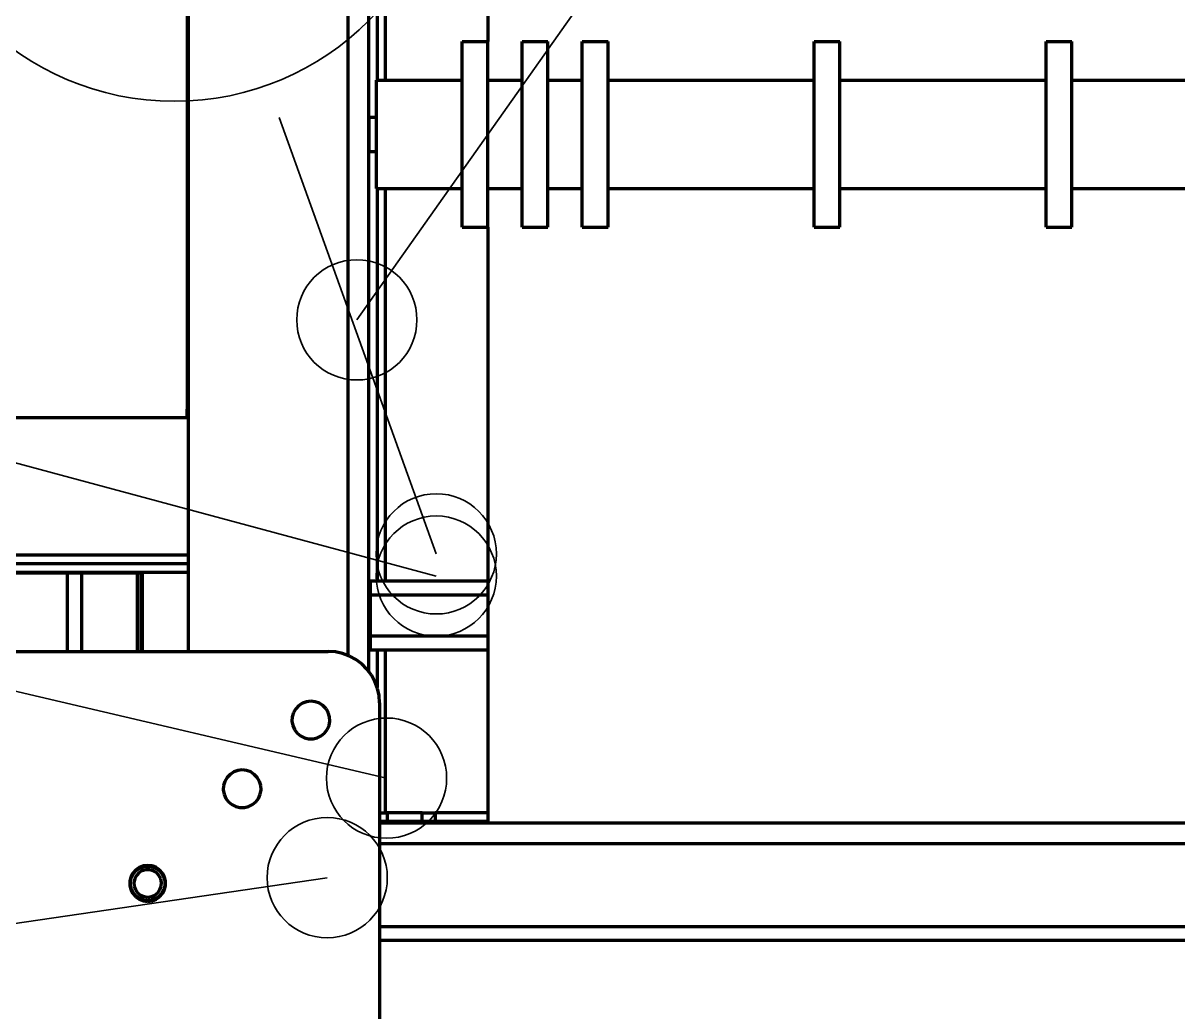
# Model space of a CAD drawing. Header units: millimetres. Extents: x 0 to 594, y 0 to 420.
# Drawn here: x 44.63 to 58.08, y 371.18 to 382.69 of the extents above; entities that cross this region are included whole.
import ezdxf

# ---------------------------------------------------------------- set-up
doc = ezdxf.new("R2010")
doc.units = ezdxf.units.MM

msp = doc.modelspace()

# ---------------------------------------------------------------- linework, layer by layer
at = {"color": 7, "lineweight": 35}
for p, q in [((66.639, 404.882), (48.515, 379.24)), ((47.61, 381.597), (49.44, 376.516)), ((33.604, 380.522), (49.44, 376.257)), ((43.603, 375.137), (48.861, 373.905)), ((31.944, 370.367), (48.17, 372.746))]:
    msp.add_line(p, q, dxfattribs=at)
at = {"color": 1, "lineweight": 70}
for p, q in [((50.04, 390.06), (50.04, 382.48)), ((46.55, 388.5), (46.55, 375.38)), ((48.41, 388.5), (48.41, 375.335)), ((48.65, 388.5), (48.65, 375.153)), ((46.54, 388.3), (46.54, 378.2)), ((48.75, 386), (48.75, 382.03)), ((48.85, 382.03), (48.85, 385.4)), ((49.74, 382.453), (49.74, 382.48)), ((49.74, 382.48), (50.04, 382.48)), ((49.74, 382.374), (49.74, 382.453)), ((50.04, 382.453), (50.04, 382.48)), ((50.04, 382.374), (50.04, 382.453)), ((50.44, 382.453), (50.44, 382.48)), ((50.44, 382.48), (50.74, 382.48)), ((50.44, 382.374), (50.44, 382.453)), ((50.74, 382.453), (50.74, 382.48)), ((50.74, 382.374), (50.74, 382.453)), ((51.14, 382.453), (51.14, 382.48)), ((51.14, 382.48), (51.44, 382.48)), ((51.14, 382.374), (51.14, 382.453)), ((51.44, 382.453), (51.44, 382.48)), ((51.44, 382.374), (51.44, 382.453)), ((53.84, 382.453), (53.84, 382.48)), ((53.84, 382.48), (54.14, 382.48)), ((53.84, 382.374), (53.84, 382.453)), ((54.14, 382.453), (54.14, 382.48)), ((54.14, 382.374), (54.14, 382.453)), ((56.54, 382.453), (56.54, 382.48)), ((56.54, 382.48), (56.84, 382.48)), ((56.54, 382.374), (56.54, 382.453)), ((56.84, 382.453), (56.84, 382.48)), ((56.84, 382.374), (56.84, 382.453)), ((49.74, 382.245), (49.74, 382.374)), ((50.04, 382.245), (50.04, 382.374)), ((50.44, 382.245), (50.44, 382.374)), ((50.74, 382.245), (50.74, 382.374)), ((51.14, 382.245), (51.14, 382.374)), ((51.44, 382.245), (51.44, 382.374)), ((53.84, 382.245), (53.84, 382.374)), ((54.14, 382.245), (54.14, 382.374)), ((56.54, 382.245), (56.54, 382.374)), ((56.84, 382.245), (56.84, 382.374)), ((49.74, 382.074), (49.74, 382.245)), ((50.04, 382.074), (50.04, 382.245)), ((50.44, 382.074), (50.44, 382.245)), ((50.74, 382.074), (50.74, 382.245)), ((51.14, 382.074), (51.14, 382.245)), ((51.44, 382.074), (51.44, 382.245)), ((53.84, 382.074), (53.84, 382.245)), ((54.14, 382.074), (54.14, 382.245)), ((56.54, 382.074), (56.54, 382.245)), ((56.84, 382.074), (56.84, 382.245)), ((48.74, 382.03), (48.74, 382.015)), ((48.74, 382.03), (49.74, 382.03)), ((49.74, 381.869), (49.74, 382.074)), ((50.04, 381.869), (50.04, 382.074)), ((50.04, 382.03), (50.44, 382.03)), ((50.44, 381.869), (50.44, 382.074)), ((50.74, 381.869), (50.74, 382.074)), ((50.74, 382.03), (51.14, 382.03)), ((51.14, 381.869), (51.14, 382.074)), ((51.44, 381.869), (51.44, 382.074)), ((51.44, 382.03), (53.84, 382.03)), ((53.84, 381.869), (53.84, 382.074)), ((54.14, 381.869), (54.14, 382.074)), ((54.14, 382.03), (56.54, 382.03)), ((56.54, 381.869), (56.54, 382.074)), ((56.84, 381.869), (56.84, 382.074)), ((56.84, 382.03), (59.24, 382.03)), ((48.74, 382.015), (48.74, 381.968)), ((48.74, 381.968), (48.74, 381.893)), ((48.74, 381.893), (48.74, 381.793)), ((48.74, 381.793), (48.74, 381.674)), ((49.74, 381.641), (49.74, 381.869)), ((50.04, 381.641), (50.04, 381.869)), ((50.44, 381.641), (50.44, 381.869)), ((50.74, 381.641), (50.74, 381.869)), ((51.14, 381.641), (51.14, 381.869)), ((51.44, 381.641), (51.44, 381.869)), ((53.84, 381.641), (53.84, 381.869)), ((54.14, 381.641), (54.14, 381.869)), ((56.54, 381.641), (56.54, 381.869)), ((56.84, 381.641), (56.84, 381.869)), ((48.74, 381.674), (48.74, 381.541)), ((49.74, 381.4), (49.74, 381.641)), ((50.04, 381.4), (50.04, 381.641)), ((50.44, 381.4), (50.44, 381.641)), ((50.74, 381.4), (50.74, 381.641)), ((51.14, 381.4), (51.14, 381.641)), ((51.44, 381.4), (51.44, 381.641)), ((53.84, 381.4), (53.84, 381.641)), ((54.14, 381.4), (54.14, 381.641)), ((56.54, 381.4), (56.54, 381.641)), ((56.84, 381.4), (56.84, 381.641)), ((48.66, 381.595), (48.66, 381.6)), ((48.66, 381.6), (48.74, 381.6)), ((48.66, 381.581), (48.66, 381.595)), ((48.66, 381.557), (48.66, 381.581)), ((48.66, 381.525), (48.66, 381.557)), ((48.66, 381.487), (48.66, 381.525)), ((48.66, 381.445), (48.66, 381.487)), ((48.74, 381.541), (48.74, 381.4)), ((48.66, 381.4), (48.66, 381.445)), ((48.66, 381.356), (48.66, 381.4)), ((48.66, 381.314), (48.66, 381.356)), ((48.74, 381.4), (48.74, 381.26)), ((49.74, 381.16), (49.74, 381.4)), ((50.04, 381.16), (50.04, 381.4)), ((50.44, 381.16), (50.44, 381.4)), ((50.74, 381.16), (50.74, 381.4)), ((51.14, 381.16), (51.14, 381.4)), ((51.44, 381.16), (51.44, 381.4)), ((53.84, 381.16), (53.84, 381.4)), ((54.14, 381.16), (54.14, 381.4)), ((56.54, 381.16), (56.54, 381.4)), ((56.84, 381.16), (56.84, 381.4)), ((48.66, 381.276), (48.66, 381.314)), ((48.66, 381.244), (48.66, 381.276)), ((48.66, 381.22), (48.66, 381.244)), ((48.66, 381.205), (48.66, 381.22)), ((48.74, 381.26), (48.74, 381.127)), ((48.66, 381.2), (48.66, 381.205)), ((48.66, 381.2), (48.74, 381.2)), ((48.74, 381.127), (48.74, 381.008)), ((49.74, 380.932), (49.74, 381.16)), ((50.04, 380.932), (50.04, 381.16)), ((50.44, 380.932), (50.44, 381.16)), ((50.74, 380.932), (50.74, 381.16)), ((51.14, 380.932), (51.14, 381.16)), ((51.44, 380.932), (51.44, 381.16)), ((53.84, 380.932), (53.84, 381.16)), ((54.14, 380.932), (54.14, 381.16)), ((56.54, 380.932), (56.54, 381.16)), ((56.84, 380.932), (56.84, 381.16)), ((48.74, 381.008), (48.74, 380.908)), ((48.74, 380.908), (48.74, 380.833)), ((48.74, 380.833), (48.74, 380.786)), ((49.74, 380.727), (49.74, 380.932)), ((50.04, 380.727), (50.04, 380.932)), ((50.44, 380.727), (50.44, 380.932)), ((50.74, 380.727), (50.74, 380.932)), ((51.14, 380.727), (51.14, 380.932)), ((51.44, 380.727), (51.44, 380.932)), ((53.84, 380.727), (53.84, 380.932)), ((54.14, 380.727), (54.14, 380.932)), ((56.54, 380.727), (56.54, 380.932)), ((56.84, 380.727), (56.84, 380.932)), ((48.74, 380.786), (48.74, 380.77)), ((48.74, 380.77), (49.74, 380.77)), ((48.75, 380.77), (48.75, 376.2)), ((48.85, 376.2), (48.85, 380.77)), ((49.74, 380.556), (49.74, 380.727)), ((50.04, 380.77), (50.44, 380.77)), ((50.04, 380.556), (50.04, 380.727)), ((50.44, 380.556), (50.44, 380.727)), ((50.74, 380.77), (51.14, 380.77)), ((50.74, 380.556), (50.74, 380.727)), ((51.14, 380.556), (51.14, 380.727)), ((51.44, 380.77), (53.84, 380.77)), ((51.44, 380.556), (51.44, 380.727)), ((53.84, 380.556), (53.84, 380.727)), ((54.14, 380.77), (56.54, 380.77)), ((54.14, 380.556), (54.14, 380.727)), ((56.54, 380.556), (56.54, 380.727)), ((56.84, 380.77), (59.24, 380.77)), ((56.84, 380.556), (56.84, 380.727)), ((49.74, 380.427), (49.74, 380.556)), ((50.04, 380.427), (50.04, 380.556)), ((50.44, 380.427), (50.44, 380.556)), ((50.74, 380.427), (50.74, 380.556)), ((51.14, 380.427), (51.14, 380.556)), ((51.44, 380.427), (51.44, 380.556)), ((53.84, 380.427), (53.84, 380.556)), ((54.14, 380.427), (54.14, 380.556)), ((56.54, 380.427), (56.54, 380.556)), ((56.84, 380.427), (56.84, 380.556)), ((49.74, 380.348), (49.74, 380.427)), ((50.04, 380.348), (50.04, 380.427)), ((50.44, 380.348), (50.44, 380.427)), ((50.74, 380.348), (50.74, 380.427)), ((51.14, 380.348), (51.14, 380.427)), ((51.44, 380.348), (51.44, 380.427)), ((53.84, 380.348), (53.84, 380.427)), ((54.14, 380.348), (54.14, 380.427)), ((56.54, 380.348), (56.54, 380.427)), ((56.84, 380.348), (56.84, 380.427)), ((49.74, 380.32), (49.74, 380.348)), ((49.74, 380.32), (50.04, 380.32)), ((50.04, 380.32), (50.04, 380.348)), ((50.04, 380.32), (50.04, 373.38)), ((50.44, 380.32), (50.44, 380.348)), ((50.44, 380.32), (50.74, 380.32)), ((50.74, 380.32), (50.74, 380.348)), ((51.14, 380.32), (51.14, 380.348)), ((51.14, 380.32), (51.44, 380.32)), ((51.44, 380.32), (51.44, 380.348)), ((53.84, 380.32), (53.84, 380.348)), ((53.84, 380.32), (54.14, 380.32)), ((54.14, 380.32), (54.14, 380.348)), ((56.54, 380.32), (56.54, 380.348)), ((56.54, 380.32), (56.84, 380.32)), ((56.84, 380.32), (56.84, 380.348)), ((46.54, 378.2), (46.55, 378.2)), ((46.54, 378.1), (46.54, 378.2)), ((46.55, 378.1), (33.771, 378.1)), ((46.55, 376.5), (32.031, 376.5)), ((46.55, 376.4), (32.057, 376.4)), ((46.55, 376.3), (32.057, 376.3)), ((45.146, 376.29), (44.239, 376.29)), ((45.153, 376.29), (45.146, 376.29)), ((45.146, 375.38), (45.146, 376.29)), ((45.162, 376.29), (45.153, 376.29)), ((45.172, 376.29), (45.162, 376.29)), ((45.183, 376.29), (45.172, 376.29)), ((45.195, 376.29), (45.183, 376.29)), ((45.207, 376.29), (45.195, 376.29)), ((45.22, 376.29), (45.207, 376.29)), ((45.233, 376.29), (45.22, 376.29)), ((45.246, 376.29), (45.233, 376.29)), ((45.26, 376.29), (45.246, 376.29)), ((45.273, 376.29), (45.26, 376.29)), ((45.286, 376.29), (45.273, 376.29)), ((45.299, 376.29), (45.286, 376.29)), ((45.311, 376.29), (45.299, 376.29)), ((45.962, 376.29), (45.311, 376.29)), ((45.311, 375.38), (45.311, 376.29)), ((45.969, 376.29), (45.962, 376.29)), ((45.962, 375.38), (45.962, 376.29)), ((45.976, 376.29), (45.969, 376.29)), ((45.983, 376.29), (45.976, 376.29)), ((45.989, 376.29), (45.983, 376.29)), ((45.995, 376.29), (45.989, 376.29)), ((46, 376.29), (45.995, 376.29)), ((46.005, 376.29), (46, 376.29)), ((46.003, 376.29), (46.005, 376.29)), ((46.003, 375.38), (46.003, 376.29)), ((46.005, 376.29), (46.008, 376.29)), ((46.009, 376.29), (46.005, 376.29)), ((46.008, 376.29), (46.01, 376.29)), ((46.012, 376.29), (46.009, 376.29)), ((46.01, 376.29), (46.011, 376.29)), ((46.011, 376.29), (46.013, 376.29)), ((46.015, 376.29), (46.012, 376.29)), ((46.013, 376.29), (46.015, 376.29)), ((46.015, 376.29), (46.016, 376.29)), ((46.017, 376.29), (46.015, 376.29)), ((46.016, 376.29), (46.017, 376.29)), ((46.017, 376.29), (46.018, 376.29)), ((46.019, 376.29), (46.017, 376.29)), ((46.018, 376.29), (46.019, 376.29)), ((46.019, 376.29), (46.019, 376.29)), ((46.019, 376.29), (46.02, 376.29)), ((46.02, 376.29), (46.019, 376.29)), ((46.02, 376.29), (46.02, 376.29)), ((46.02, 376.29), (46.02, 376.29)), ((46.02, 376.29), (46.02, 376.29)), ((46.02, 375.38), (46.02, 376.29)), ((48.67, 376.2), (48.67, 376.199)), ((50.04, 376.2), (48.67, 376.2)), ((48.67, 376.199), (48.67, 376.196)), ((48.67, 376.196), (48.67, 376.192)), ((48.67, 376.192), (48.67, 376.185)), ((48.67, 376.185), (48.67, 376.176)), ((48.67, 376.176), (48.67, 376.166)), ((48.67, 376.166), (48.67, 376.154)), ((48.67, 376.154), (48.67, 376.14)), ((48.67, 376.14), (48.67, 376.126)), ((48.67, 376.126), (48.67, 376.11)), ((48.67, 376.11), (48.67, 376.093)), ((48.67, 376.093), (48.67, 376.076)), ((48.67, 376.076), (48.67, 376.058)), ((48.67, 376.058), (48.67, 376.04)), ((48.67, 376.04), (48.67, 375.56)), ((48.67, 376.04), (50.04, 376.04)), ((48.67, 375.56), (48.67, 375.543)), ((48.67, 375.56), (50.04, 375.56)), ((48.67, 375.543), (48.67, 375.525)), ((48.67, 375.525), (48.67, 375.508)), ((48.67, 375.508), (48.67, 375.491)), ((48.67, 375.491), (48.67, 375.475)), ((48.67, 375.475), (48.67, 375.461)), ((48.67, 375.461), (48.67, 375.447)), ((48.67, 375.447), (48.67, 375.435)), ((48.67, 375.435), (48.67, 375.425)), ((41.38, 375.38), (48.18, 375.38)), ((48.265, 375.374), (48.18, 375.38)), ((48.349, 375.356), (48.265, 375.374)), ((48.429, 375.326), (48.349, 375.356)), ((48.504, 375.285), (48.429, 375.326)), ((48.67, 375.425), (48.67, 375.416)), ((48.67, 375.416), (48.67, 375.409)), ((48.67, 375.409), (48.67, 375.404)), ((48.67, 375.404), (48.67, 375.401)), ((48.67, 375.401), (48.67, 375.4)), ((48.67, 375.4), (50.04, 375.4)), ((48.67, 375.4), (50.04, 375.4)), ((48.75, 375.4), (48.75, 374.968)), ((48.85, 373.5), (48.85, 375.4)), ((48.573, 375.234), (48.504, 375.285)), ((48.633, 375.173), (48.573, 375.234)), ((48.685, 375.105), (48.633, 375.173)), ((48.726, 375.03), (48.685, 375.105)), ((48.756, 374.95), (48.726, 375.03)), ((48.774, 374.866), (48.756, 374.95)), ((47.881, 374.777), (47.839, 374.749)), ((47.929, 374.795), (47.881, 374.777)), ((47.98, 374.8), (47.929, 374.795)), ((48.031, 374.795), (47.98, 374.8)), ((48.079, 374.777), (48.031, 374.795)), ((48.121, 374.749), (48.079, 374.777)), ((48.78, 374.78), (48.774, 374.866)), ((48.78, 374.78), (48.78, 367.98)), ((47.778, 374.668), (47.763, 374.619)), ((47.804, 374.712), (47.778, 374.668)), ((47.839, 374.749), (47.804, 374.712)), ((48.156, 374.712), (48.121, 374.749)), ((48.182, 374.668), (48.156, 374.712)), ((48.197, 374.619), (48.182, 374.668)), ((47.763, 374.619), (47.76, 374.568)), ((47.76, 374.568), (47.769, 374.517)), ((47.769, 374.517), (47.789, 374.47)), ((48.171, 374.47), (48.191, 374.517)), ((48.191, 374.517), (48.2, 374.568)), ((48.2, 374.568), (48.197, 374.619)), ((47.789, 374.47), (47.82, 374.43)), ((47.82, 374.43), (47.859, 374.397)), ((47.859, 374.397), (47.905, 374.374)), ((47.905, 374.374), (47.954, 374.362)), ((47.954, 374.362), (48.006, 374.362)), ((48.006, 374.362), (48.055, 374.374)), ((48.055, 374.374), (48.101, 374.397)), ((48.101, 374.397), (48.14, 374.43)), ((48.14, 374.43), (48.171, 374.47)), ((47.081, 373.977), (47.039, 373.949)), ((47.129, 373.995), (47.081, 373.977)), ((47.18, 374), (47.129, 373.995)), ((47.231, 373.995), (47.18, 374)), ((47.279, 373.977), (47.231, 373.995)), ((47.321, 373.949), (47.279, 373.977)), ((46.963, 373.819), (46.96, 373.768)), ((46.978, 373.868), (46.963, 373.819)), ((47.004, 373.912), (46.978, 373.868)), ((47.039, 373.949), (47.004, 373.912)), ((47.356, 373.912), (47.321, 373.949)), ((47.382, 373.868), (47.356, 373.912)), ((47.397, 373.819), (47.382, 373.868)), ((47.4, 373.768), (47.397, 373.819)), ((46.96, 373.768), (46.969, 373.717)), ((46.969, 373.717), (46.989, 373.67)), ((47.371, 373.67), (47.391, 373.717)), ((47.391, 373.717), (47.4, 373.768)), ((46.989, 373.67), (47.02, 373.63)), ((47.02, 373.63), (47.059, 373.597)), ((47.059, 373.597), (47.105, 373.574)), ((47.105, 373.574), (47.154, 373.562)), ((47.154, 373.562), (47.206, 373.562)), ((47.206, 373.562), (47.255, 373.574)), ((47.255, 373.574), (47.301, 373.597)), ((47.301, 373.597), (47.34, 373.63)), ((47.34, 373.63), (47.371, 373.67)), ((48.78, 373.5), (48.784, 373.5)), ((48.784, 373.5), (48.788, 373.5)), ((48.788, 373.5), (48.793, 373.5)), ((48.793, 373.5), (48.798, 373.5)), ((48.798, 373.5), (48.804, 373.5)), ((48.804, 373.5), (48.81, 373.5)), ((48.81, 373.5), (48.817, 373.5)), ((48.817, 373.5), (48.824, 373.5)), ((48.824, 373.5), (48.831, 373.5)), ((48.831, 373.5), (48.839, 373.5)), ((48.839, 373.5), (48.846, 373.5)), ((48.846, 373.5), (48.854, 373.5)), ((48.854, 373.5), (48.862, 373.5)), ((48.862, 373.5), (48.87, 373.5)), ((49.275, 373.5), (48.87, 373.5)), ((48.87, 373.5), (48.87, 373.4)), ((49.275, 373.5), (49.287, 373.5)), ((49.275, 373.4), (49.275, 373.5)), ((49.287, 373.5), (49.3, 373.5)), ((49.3, 373.5), (49.312, 373.5)), ((49.312, 373.5), (49.324, 373.5)), ((49.324, 373.5), (49.336, 373.5)), ((49.336, 373.5), (49.348, 373.5)), ((49.348, 373.5), (49.359, 373.5)), ((49.359, 373.5), (49.37, 373.5)), ((49.37, 373.5), (49.381, 373.5)), ((49.381, 373.5), (49.391, 373.5)), ((49.391, 373.5), (49.401, 373.5)), ((49.401, 373.5), (49.411, 373.5)), ((49.411, 373.5), (49.42, 373.5)), ((49.42, 373.5), (49.428, 373.5)), ((49.466, 373.5), (49.428, 373.5)), ((49.428, 373.5), (49.428, 373.4)), ((49.505, 373.5), (49.466, 373.5)), ((49.545, 373.5), (49.505, 373.5)), ((49.585, 373.5), (49.545, 373.5)), ((49.627, 373.5), (49.585, 373.5)), ((49.67, 373.5), (49.627, 373.5)), ((49.713, 373.5), (49.67, 373.5)), ((49.757, 373.5), (49.713, 373.5)), ((49.803, 373.5), (49.757, 373.5)), ((49.849, 373.5), (49.803, 373.5)), ((49.895, 373.5), (49.849, 373.5)), ((49.943, 373.5), (49.895, 373.5)), ((49.991, 373.5), (49.943, 373.5)), ((50.04, 373.5), (49.991, 373.5)), ((48.784, 373.4), (48.78, 373.4)), ((75.3, 373.38), (48.78, 373.38)), ((48.788, 373.4), (48.784, 373.4)), ((48.793, 373.4), (48.788, 373.4)), ((48.798, 373.4), (48.793, 373.4)), ((48.804, 373.4), (48.798, 373.4)), ((48.81, 373.4), (48.804, 373.4)), ((48.817, 373.4), (48.81, 373.4)), ((48.824, 373.4), (48.817, 373.4)), ((48.831, 373.4), (48.824, 373.4)), ((48.839, 373.4), (48.831, 373.4)), ((48.846, 373.4), (48.839, 373.4)), ((48.854, 373.4), (48.846, 373.4)), ((48.85, 373.38), (48.85, 373.4)), ((48.862, 373.4), (48.854, 373.4)), ((48.87, 373.4), (48.862, 373.4)), ((49.275, 373.4), (48.87, 373.4)), ((49.287, 373.4), (49.275, 373.4)), ((49.3, 373.4), (49.287, 373.4)), ((49.312, 373.4), (49.3, 373.4)), ((49.324, 373.4), (49.312, 373.4)), ((49.336, 373.4), (49.324, 373.4)), ((49.348, 373.4), (49.336, 373.4)), ((49.359, 373.4), (49.348, 373.4)), ((49.37, 373.4), (49.359, 373.4)), ((49.381, 373.4), (49.37, 373.4)), ((49.391, 373.4), (49.381, 373.4)), ((49.401, 373.4), (49.391, 373.4)), ((49.411, 373.4), (49.401, 373.4)), ((49.42, 373.4), (49.411, 373.4)), ((49.428, 373.4), (49.42, 373.4)), ((49.466, 373.4), (49.428, 373.4)), ((49.505, 373.4), (49.466, 373.4)), ((49.545, 373.4), (49.505, 373.4)), ((49.585, 373.4), (49.545, 373.4)), ((49.627, 373.4), (49.585, 373.4)), ((49.67, 373.4), (49.627, 373.4)), ((49.713, 373.4), (49.67, 373.4)), ((49.757, 373.4), (49.713, 373.4)), ((49.803, 373.4), (49.757, 373.4)), ((49.849, 373.4), (49.803, 373.4)), ((49.895, 373.4), (49.849, 373.4)), ((49.943, 373.4), (49.895, 373.4)), ((49.991, 373.4), (49.943, 373.4)), ((50.04, 373.4), (49.991, 373.4)), ((75.3, 373.14), (48.78, 373.14)), ((46.03, 372.884), (45.982, 372.866)), ((45.987, 372.858), (46.032, 372.875)), ((46.08, 372.89), (46.03, 372.884)), ((46.032, 372.875), (46.08, 372.88)), ((46.13, 372.884), (46.08, 372.89)), ((46.08, 372.88), (46.128, 372.875)), ((46.128, 372.875), (46.173, 372.858)), ((46.178, 372.866), (46.13, 372.884)), ((45.884, 372.755), (45.872, 372.706)), ((45.881, 372.705), (45.893, 372.751)), ((45.907, 372.8), (45.884, 372.755)), ((45.893, 372.751), (45.915, 372.794)), ((45.941, 372.838), (45.907, 372.8)), ((45.915, 372.794), (45.947, 372.83)), ((45.949, 372.773), (45.929, 372.734)), ((45.982, 372.866), (45.941, 372.838)), ((45.947, 372.83), (45.987, 372.858)), ((45.979, 372.805), (45.949, 372.773)), ((46.016, 372.827), (45.979, 372.805)), ((46.058, 372.839), (46.016, 372.827)), ((46.102, 372.839), (46.058, 372.839)), ((46.144, 372.827), (46.102, 372.839)), ((46.181, 372.805), (46.144, 372.827)), ((46.173, 372.858), (46.213, 372.83)), ((46.219, 372.838), (46.178, 372.866)), ((46.211, 372.773), (46.181, 372.805)), ((46.231, 372.734), (46.211, 372.773)), ((46.213, 372.83), (46.245, 372.794)), ((46.253, 372.8), (46.219, 372.838)), ((46.245, 372.794), (46.267, 372.751)), ((46.276, 372.755), (46.253, 372.8)), ((46.267, 372.751), (46.279, 372.705)), ((46.288, 372.706), (46.276, 372.755)), ((45.872, 372.706), (45.872, 372.655)), ((45.872, 372.655), (45.884, 372.606)), ((45.881, 372.656), (45.881, 372.705)), ((45.893, 372.61), (45.881, 372.656)), ((45.884, 372.606), (45.907, 372.561)), ((45.915, 372.567), (45.893, 372.61)), ((45.929, 372.734), (45.92, 372.691)), ((45.92, 372.691), (45.923, 372.648)), ((45.923, 372.648), (45.938, 372.607)), ((45.938, 372.607), (45.963, 372.571)), ((46.197, 372.571), (46.222, 372.607)), ((46.222, 372.607), (46.237, 372.648)), ((46.24, 372.691), (46.231, 372.734)), ((46.237, 372.648), (46.24, 372.691)), ((46.267, 372.61), (46.245, 372.567)), ((46.253, 372.561), (46.276, 372.606)), ((46.279, 372.656), (46.267, 372.61)), ((46.276, 372.606), (46.288, 372.655)), ((46.279, 372.705), (46.279, 372.656)), ((46.288, 372.655), (46.288, 372.706)), ((45.907, 372.561), (45.941, 372.523)), ((45.947, 372.531), (45.915, 372.567)), ((45.941, 372.523), (45.982, 372.495)), ((45.987, 372.503), (45.947, 372.531)), ((45.963, 372.571), (45.997, 372.544)), ((45.982, 372.495), (46.03, 372.477)), ((46.032, 372.486), (45.987, 372.503)), ((45.997, 372.544), (46.037, 372.526)), ((46.03, 372.477), (46.08, 372.47)), ((46.08, 372.48), (46.032, 372.486)), ((46.037, 372.526), (46.08, 372.52)), ((46.08, 372.52), (46.123, 372.526)), ((46.128, 372.486), (46.08, 372.48)), ((46.08, 372.47), (46.13, 372.477)), ((46.123, 372.526), (46.163, 372.544)), ((46.173, 372.503), (46.128, 372.486)), ((46.13, 372.477), (46.178, 372.495)), ((46.163, 372.544), (46.197, 372.571)), ((46.213, 372.531), (46.173, 372.503)), ((46.178, 372.495), (46.219, 372.523)), ((46.245, 372.567), (46.213, 372.531)), ((46.219, 372.523), (46.253, 372.561)), ((48.78, 372.18), (75.3, 372.18)), ((48.78, 372.02), (75.3, 372.02))]:
    msp.add_line(p, q, dxfattribs=at)
at = {"color": 7, "lineweight": 35}
for centre, radius in [((46.39, 384.984), 3.2), ((48.515, 379.24), 0.7), ((49.44, 376.516), 0.7), ((49.44, 376.257), 0.7), ((48.861, 373.905), 0.7), ((48.17, 372.746), 0.7)]:
    msp.add_circle(centre, radius, dxfattribs=at)

doc.saveas('drawing.dxf')
